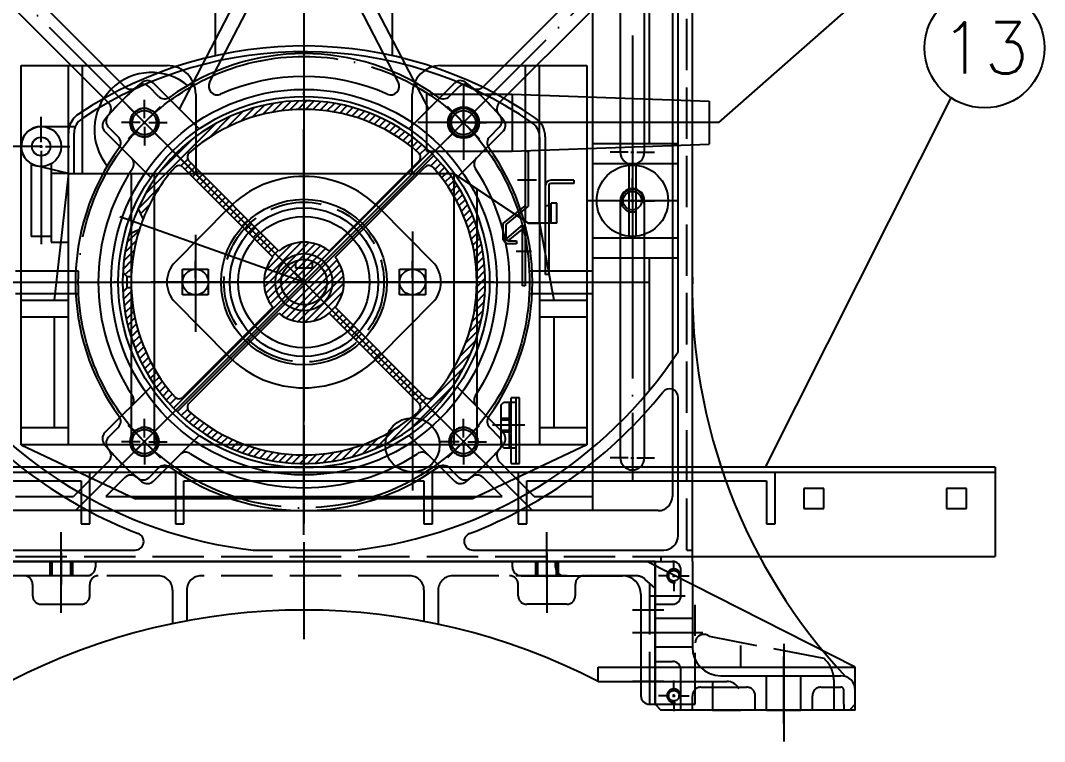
# Model space of a CAD drawing. Extents: x 66 to 2307, y 60 to 1695.
# Drawn here: x 288.7 to 647.2, y 434.4 to 686.8 of the extents above; entities that cross this region are included whole.
import ezdxf
from ezdxf.enums import TextEntityAlignment as Align

# ---------------------------------------------------------------- set-up
doc = ezdxf.new("R2010")
doc.units = 0
doc.header["$LTSCALE"] = 6
doc.header["$MEASUREMENT"] = 0
for name, pattern in [('CENTER', [22, 20, -1, 0, -1]), ('DASHED', [4, 3, -1]), ('HATCH', [200000, 200000, 0]), ('THIN', [200000, 200000, 0])]:
    doc.linetypes.add(name, pattern=pattern)
doc.layers.get('0').update_dxf_attribs({"linetype": 'CONTINUOUS'})
for name, color, linetype in [('B-COVER', 7, 'CONTINUOUS'), ('BALLBOM', 2, 'CONTINUOUS'), ('CO', 1, 'CONTINUOUS'), ('COV-FIT', 2, 'CONTINUOUS'), ('D-CRASH', 84, 'CONTINUOUS'), ('DOOR', 2, 'CONTINUOUS'), ('L-FOOT', 140, 'CONTINUOUS'), ('M-PLAN', 1, 'CONTINUOUS'), ('MOTOR', 7, 'CONTINUOUS'), ('POINTER', 7, 'CONTINUOUS'), ('R-FOOT', 140, 'CONTINUOUS'), ('ROLLCOVE', 3, 'CONTINUOUS'), ('ROLLER', 210, 'CONTINUOUS'), ('SCRNUT', 81, 'CONTINUOUS'), ('SIDEFOOT', 5, 'CONTINUOUS'), ('SOCKET', 4, 'CONTINUOUS'), ('STOPPICE', 5, 'CONTINUOUS'), ('STOPSCRW', 4, 'CONTINUOUS'), ('TABLET', 212, 'CONTINUOUS'), ('TEXT', 4, 'CONTINUOUS'), ('U-CRASH', 124, 'CONTINUOUS')]:
    doc.layers.add(name, color=color, linetype=linetype)
doc.styles.add('CHINA', font='romans.shx', dxfattribs={"bigfont": 'chineset.shx'})

# ---------------------------------------------------------------- blocks, each defined once
blk = doc.blocks.new('*X1')
at = {"color": 0, "linetype": 'HATCH'}
for p, q in [((-88.79, 494.58), (-84.93, 498.43)), ((-85.41, 495.3), (-81.83, 498.88)), ((-82.26, 495.8), (-78.9, 499.16)), ((-79.29, 496.12), (-76.12, 499.29)), ((-76.48, 496.28), (-73.45, 499.31)), ((-73.79, 496.31), (-70.88, 499.22)), ((-71.22, 496.23), (-68.42, 499.04)), ((-68.75, 496.05), (-66.04, 498.77)), ((-66.37, 495.78), (-63.73, 498.42)), ((-101.34, 489.97), (-95.68, 495.64)), ((-96.57, 492.1), (-91.78, 496.88)), ((-92.47, 493.55), (-88.23, 497.79)), ((-64.07, 495.43), (-61.5, 498)), ((-61.84, 495), (-59.34, 497.51)), ((-59.69, 494.51), (-57.24, 496.96)), ((-57.6, 493.94), (-55.19, 496.35)), ((-55.57, 493.32), (-53.21, 495.68)), ((-53.6, 492.64), (-51.27, 494.97)), ((-129.78, 466.84), (-105.4, 491.22)), ((-107.58, 486.39), (-100.09, 493.88)), ((-51.69, 491.9), (-49.39, 494.2)), ((-49.83, 491.11), (-47.56, 493.38)), ((-48.01, 490.27), (-45.77, 492.51)), ((-46.25, 489.38), (-44.03, 491.6)), ((-44.54, 488.45), (-42.34, 490.64)), ((-42.87, 487.46), (-40.69, 489.64)), ((-41.24, 486.44), (-39.08, 488.6)), ((-124.6, 474.67), (-113.23, 486.04)), ((-39.66, 485.37), (-37.51, 487.52)), ((-38.12, 484.25), (-35.98, 486.39)), ((-36.63, 483.1), (-34.49, 485.23)), ((-120.06, 391.71), (-30.27, 481.5)), ((-35.17, 481.9), (-33.05, 484.03)), ((-33.83, 480.59), (-31.64, 482.78)), ((-118.74, 390.38), (-28.94, 480.18)), ((-117.46, 476.51), (-115.07, 478.9)), ((-116, 475.32), (-113.88, 477.44)), ((-29.95, 476.52), (-27.65, 478.82)), ((-28.53, 475.29), (-26.4, 477.41)), ((-114.67, 473.99), (-112.55, 476.11)), ((-113.35, 472.67), (-111.23, 474.79)), ((-112.02, 471.34), (-109.9, 473.46)), ((-27.32, 473.84), (-25.19, 475.97)), ((-26.16, 472.35), (-24.02, 474.49)), ((-110.7, 470.02), (-108.58, 472.14)), ((-109.37, 468.69), (-107.25, 470.81)), ((-25.03, 470.82), (-22.88, 472.97)), ((-23.96, 469.25), (-21.79, 471.41)), ((-22.92, 467.64), (-20.74, 469.81)), ((-132.36, 461.61), (-124.95, 469.02)), ((-108.04, 467.36), (-105.92, 469.48)), ((-106.72, 466.04), (-104.6, 468.16)), ((-105.39, 464.71), (-103.27, 466.83)), ((-21.93, 465.97), (-19.74, 468.17)), ((-20.98, 464.27), (-18.77, 466.48)), ((-131.51, 459.81), (-128.53, 462.78)), ((-104.07, 463.39), (-101.95, 465.51)), ((-102.74, 462.06), (-100.62, 464.18)), ((-101.42, 460.73), (-99.29, 462.86)), ((-20.09, 462.51), (-17.85, 464.75)), ((-19.24, 460.71), (-16.98, 462.97)), ((-100.09, 459.41), (-97.97, 461.53)), ((-98.76, 458.08), (-96.64, 460.2)), ((-18.44, 458.86), (-16.15, 461.15)), ((-17.69, 456.96), (-15.37, 459.28)), ((-97.44, 456.76), (-95.32, 458.88)), ((-96.11, 455.43), (-93.99, 457.55)), ((-94.79, 454.11), (-92.67, 456.23)), ((-17, 455), (-14.64, 457.35)), ((-16.36, 452.98), (-13.96, 455.38)), ((-136.35, 449.67), (-132.11, 453.91)), ((-93.46, 452.78), (-91.34, 454.9)), ((-92.13, 451.45), (-90.01, 453.57)), ((-90.81, 450.13), (-88.69, 452.25)), ((-15.79, 450.9), (-13.34, 453.35)), ((-136.99, 446.37), (-133.14, 450.23)), ((-89.48, 448.8), (-87.36, 450.92)), ((-88.35, 436.68), (-75.24, 449.79)), ((-88.27, 434.1), (-72.66, 449.71)), ((-88.16, 447.48), (-86.04, 449.6)), ((-87.82, 431.9), (-70.46, 449.26)), ((-87.76, 439.92), (-78.48, 449.2)), ((-87.1, 429.97), (-68.53, 448.54)), ((-86.83, 446.15), (-84.71, 448.27)), ((-15.28, 448.76), (-12.78, 451.26)), ((-14.84, 446.55), (-12.28, 449.1)), ((-137.44, 443.27), (-133.86, 446.85)), ((-86.16, 428.26), (-66.82, 447.6)), ((-85.51, 444.82), (-83.38, 446.95)), ((-14.47, 444.27), (-11.85, 446.89)), ((-14.18, 441.9), (-11.49, 444.6)), ((-137.71, 440.34), (-134.36, 443.7)), ((-82.24, 424.23), (-62.79, 443.68)), ((-80.56, 423.26), (-61.82, 442)), ((-13.99, 439.45), (-11.2, 442.23)), ((-136.97, 438.44), (-134.68, 440.73)), ((-134.94, 437.82), (-134.84, 437.92)), ((-78.67, 422.49), (-61.05, 440.11)), ((-76.53, 421.98), (-60.54, 437.97)), ((-13.89, 436.89), (-11, 439.78)), ((-74.04, 421.82), (-60.38, 435.48)), ((-14.03, 431.44), (-10.89, 434.59)), ((-13.9, 434.23), (-10.89, 437.24)), ((-137.78, 432.32), (-136.29, 433.82)), ((-137.6, 429.86), (-134.79, 432.66)), ((-70.97, 422.24), (-60.8, 432.41)), ((-14.32, 428.51), (-11, 431.82)), ((-137.33, 427.48), (-134.61, 430.19)), ((-136.98, 425.17), (-134.34, 427.81)), ((-65.82, 424.74), (-63.3, 427.26)), ((-14.78, 425.39), (-11.25, 428.92)), ((-136.56, 422.94), (-133.99, 425.51)), ((-136.07, 420.78), (-133.56, 423.28)), ((-64.29, 423.61), (-62.17, 425.73)), ((-62.97, 422.29), (-60.85, 424.41)), ((-61.64, 420.96), (-59.52, 423.08)), ((-15.46, 422.06), (-11.66, 425.86)), ((-135.52, 418.68), (-133.07, 421.13)), ((-60.32, 419.63), (-58.19, 421.76)), ((-58.99, 418.31), (-56.87, 420.43)), ((-16.42, 418.45), (-12.27, 422.6)), ((-134.91, 416.63), (-132.5, 419.04)), ((-134.24, 414.65), (-131.88, 417.01)), ((-57.66, 416.98), (-55.54, 419.1)), ((-56.34, 415.66), (-54.22, 417.78)), ((-55.01, 414.33), (-52.89, 416.45)), ((-17.78, 414.44), (-13.12, 419.1)), ((-133.53, 412.71), (-131.2, 415.04)), ((-132.76, 410.83), (-130.46, 413.13)), ((-53.69, 413), (-51.56, 415.13)), ((-52.36, 411.68), (-50.24, 413.8)), ((-51.03, 410.35), (-48.91, 412.47)), ((-19.75, 409.82), (-14.29, 415.28)), ((-131.94, 409), (-129.67, 411.27)), ((-131.07, 407.21), (-128.83, 409.45)), ((-49.71, 409.03), (-47.59, 411.15)), ((-48.38, 407.7), (-46.26, 409.82)), ((-22.92, 403.99), (-15.93, 410.98)), ((-130.16, 405.47), (-127.94, 407.69)), ((-129.2, 403.78), (-127.01, 405.98)), ((-47.06, 406.38), (-44.94, 408.5)), ((-45.73, 405.05), (-43.61, 407.17)), ((-44.46, 379.81), (-18.37, 405.9)), ((-44.41, 403.72), (-42.28, 405.85)), ((-128.2, 402.13), (-126.02, 404.31)), ((-127.16, 400.52), (-125, 402.68)), ((-43.08, 402.4), (-40.96, 404.52)), ((-41.75, 401.07), (-39.63, 403.19)), ((-40.43, 399.75), (-38.31, 401.87)), ((-126.08, 398.95), (-123.93, 401.1)), ((-124.95, 397.42), (-122.81, 399.56)), ((-123.79, 395.93), (-121.66, 398.07)), ((-39.1, 398.42), (-36.98, 400.54)), ((-37.78, 397.09), (-35.65, 399.22)), ((-37.47, 384.15), (-22.71, 398.91)), ((-122.59, 394.49), (-120.46, 396.61)), ((-121.34, 393.08), (-119.15, 395.27)), ((-36.45, 395.77), (-34.33, 397.89)), ((-35.12, 394.44), (-33, 396.56)), ((-33.84, 393.07), (-31.63, 395.28)), ((-117.38, 389.09), (-115.08, 391.39)), ((-115.97, 387.84), (-113.85, 389.97)), ((-114.53, 386.63), (-112.4, 388.76)), ((-113.05, 385.46), (-110.91, 387.6)), ((-111.53, 384.32), (-109.38, 386.47)), ((-109.97, 383.23), (-107.81, 385.4)), ((-108.37, 382.18), (-106.2, 384.36)), ((-49.54, 377.38), (-42.55, 384.36)), ((-106.73, 381.18), (-104.53, 383.37)), ((-105.04, 380.21), (-102.83, 382.42)), ((-103.31, 379.29), (-101.07, 381.53)), ((-101.53, 378.42), (-99.27, 380.68)), ((-53.84, 375.73), (-48.38, 381.19)), ((-99.71, 377.59), (-97.42, 379.88)), ((-97.84, 376.81), (-95.52, 379.13)), ((-95.91, 376.08), (-93.56, 378.44)), ((-93.94, 375.4), (-91.54, 377.8)), ((-91.91, 374.78), (-89.46, 377.23)), ((-89.82, 374.22), (-87.32, 376.72)), ((-64.42, 373.1), (-60.62, 376.9)), ((-61.16, 373.71), (-57.01, 377.86)), ((-57.66, 374.56), (-53, 379.22)), ((-87.66, 373.72), (-85.11, 376.28)), ((-85.45, 373.29), (-82.83, 375.91)), ((-83.16, 372.93), (-80.46, 375.62)), ((-80.79, 372.64), (-78.01, 375.43)), ((-78.34, 372.44), (-75.45, 375.33)), ((-75.8, 372.33), (-72.79, 375.34)), ((-73.15, 372.33), (-70, 375.48)), ((-70.38, 372.44), (-67.07, 375.76)), ((-67.48, 372.69), (-63.95, 376.22))]:
    blk.add_line(p, q, dxfattribs=at)

msp = doc.modelspace()

# ---------------------------------------------------------------- linework, layer by layer
at = {"layer": 'B-COVER', "linetype": 'CENTER'}
for p, q in [((387.92, 635.19), (387.92, 555.19)), ((349.92, 611.72), (349.92, 577.85)), ((425.92, 612.91), (425.92, 522.19)), ((336.92, 595.19), (362.92, 595.19)), ((338.07, 595.19), (438.01, 595.19))]:
    msp.add_line(p, q, dxfattribs=at)
at = {"layer": 'B-COVER'}
for p, q in [((342.81, 602.23), (361.63, 621.23)), ((414.2, 621.23), (433.02, 602.23)), ((345.42, 590.69), (345.42, 599.69)), ((345.42, 599.69), (354.42, 599.69)), ((354.42, 599.69), (354.42, 590.69)), ((421.42, 590.69), (421.42, 599.69)), ((421.42, 599.69), (430.42, 599.69)), ((430.42, 599.69), (430.42, 590.69)), ((361.63, 569.16), (342.81, 588.15)), ((354.42, 590.69), (345.42, 590.69)), ((433.02, 588.15), (414.2, 569.16)), ((430.42, 590.69), (421.42, 590.69))]:
    msp.add_line(p, q, dxfattribs=at)
at = {"layer": 'B-COVER', "linetype": 'DASHED'}
msp.add_circle((387.92, 595.19), 28, dxfattribs=at)
at = {"layer": 'B-COVER'}
for centre, radius in [((387.92, 595.19), 26), ((387.92, 595.19), 23), ((425.92, 538.19), 9.5)]:
    msp.add_circle(centre, radius, dxfattribs=at)
for centre, radius, start, end in [((387.92, 595.19), 37, 44.7222, 135.2778), ((349.92, 595.19), 10, 135.2778, 224.7222), ((425.92, 595.19), 10, 315.2778, 44.7222), ((387.92, 595.19), 37, 224.7222, 315.2778)]:
    msp.add_arc(centre, radius, start, end, dxfattribs=at)
at = {"layer": 'BALLBOM', "color": 2, "linetype": 'CONTINUOUS'}
for p, q in [((533.21, 651.05), (610.46, 719.18)), ((549.52, 530.39), (614.54, 659.72))]:
    msp.add_line(p, q, dxfattribs=at)
msp.add_circle((626.21, 677.18), 21, dxfattribs=at)
at = {"layer": 'CO', "linetype": 'CONTINUOUS'}
for p, q in [((472.42, 628.87), (472.42, 597.87)), ((473.62, 628.87), (473.62, 597.87)), ((482.42, 630.87), (474.42, 630.87)), ((482.42, 629.67), (474.42, 629.67)), ((482.42, 630.87), (482.42, 629.67)), ((473.62, 615.87), (472.42, 615.87)), ((473.62, 597.87), (472.42, 597.87))]:
    msp.add_line(p, q, dxfattribs=at)
for radius in [2, 0.8]:
    msp.add_arc((474.42, 628.87), radius, 90, 180, dxfattribs=at)
at = {"layer": 'COV-FIT', "linetype": 'CENTER'}
for p, q in [((295.92, 644.19), (295.92, 652.69)), ((294.42, 642.69), (285.92, 642.69)), ((295.42, 642.69), (296.42, 642.69)), ((295.92, 642.19), (295.92, 643.19)), ((297.42, 642.69), (305.92, 642.69)), ((295.92, 641.19), (295.92, 608.51))]:
    msp.add_line(p, q, dxfattribs=at)
at = {"layer": 'COV-FIT', "linetype": 'CONTINUOUS'}
for p, q in [((292.42, 636.63), (292.42, 611.19)), ((299.42, 636.63), (299.42, 611.19)), ((299.42, 611.19), (292.42, 611.19))]:
    msp.add_line(p, q, dxfattribs=at)
for radius in [7, 3.25]:
    msp.add_circle((295.92, 642.69), radius, dxfattribs=at)
at = {"layer": 'D-CRASH'}
for p, q in [((463.77, 614.64), (458.68, 610.36)), ((463.59, 613.18), (459.32, 609.6)), ((464.42, 593.87), (464.42, 614.87)), ((465.42, 613.87), (465.42, 593.87)), ((458.68, 610.36), (459.32, 609.6)), ((467.57, 605.87), (462.2, 605.87)), ((465.42, 593.87), (464.42, 593.87))]:
    msp.add_line(p, q, dxfattribs=at)
for centre, radius, start in [((463.92, 612.8), 0.5, 360), ((464.42, 613.87), 1, 0)]:
    msp.add_arc(centre, radius, start, 130, dxfattribs=at)
at = {"layer": 'DOOR', "linetype": 'DASHED'}
for p, q in [((521.92, 501.39), (521.92, 841.56)), ((523.92, 477.39), (510.92, 477.39)), ((523.92, 477.39), (510.92, 477.39)), ((523.92, 467.39), (510.92, 467.39)), ((523.92, 467.39), (510.92, 467.39)), ((549.92, 445.39), (549.92, 457.39)), ((561.92, 445.39), (561.92, 457.39)), ((526.92, 453.39), (542.92, 453.39)), ((568.92, 453.39), (575.92, 453.39)), ((576.92, 447.39), (576.92, 452.39)), ((523.92, 445.39), (523.92, 450.39)), ((545.92, 445.39), (545.92, 450.39)), ((565.92, 445.39), (565.92, 450.39)), ((576.92, 447.39), (576.92, 445.39)), ((576.92, 445.39), (576.92, 445.39))]:
    msp.add_line(p, q, dxfattribs=at)
at = {"layer": 'DOOR'}
for p, q in [((523.92, 497.39), (523.92, 842.56)), ((518.92, 570.84), (518.92, 813.95)), ((508.92, 643.69), (508.92, 710.69)), ((488.92, 643.69), (518.92, 643.69)), ((488.92, 643.69), (488.92, 636.69)), ((488.92, 636.69), (488.92, 610.69)), ((488.92, 636.69), (518.92, 636.69)), ((488.92, 610.69), (518.92, 610.69)), ((488.92, 610.69), (488.92, 603.69)), ((488.92, 603.69), (518.92, 603.69)), ((508.92, 557.33), (508.92, 603.69)), ((518.92, 506.39), (518.92, 554.84)), ((261.92, 501.39), (328.82, 501.39)), ((370.09, 501.39), (405.74, 501.39)), ((447.01, 501.39), (513.92, 501.39)), ((521.92, 501.39), (523.92, 501.39)), ((258.92, 497.39), (516.92, 497.39)), ((510.92, 497.39), (510.92, 447.39)), ((523.92, 497.39), (523.92, 467.39)), ((519.92, 485.39), (519.92, 494.39)), ((519.92, 445.39), (519.92, 459.39)), ((533.92, 457.39), (575.92, 457.39)), ((510.92, 447.39), (512.92, 445.39)), ((578.92, 445.39), (512.92, 445.39)), ((580.92, 447.39), (578.92, 445.39))]:
    msp.add_line(p, q, dxfattribs=at)
at = {"layer": 'DOOR', "linetype": 'CENTER'}
for p, q in [((502.92, 625.19), (502.92, 631.44)), ((502.92, 623.19), (502.92, 624.19)), ((501.42, 623.69), (495.17, 623.69)), ((502.42, 623.69), (503.42, 623.69)), ((502.92, 622.19), (502.92, 615.94)), ((504.42, 623.69), (510.67, 623.69)), ((517.42, 493.89), (517.42, 497.77)), ((515.92, 492.39), (512.04, 492.39)), ((516.92, 492.39), (517.92, 492.39)), ((517.42, 491.89), (517.42, 492.89)), ((518.92, 492.39), (522.8, 492.39)), ((517.42, 490.89), (517.42, 487.01)), ((527.56, 472.39), (507.85, 472.39)), ((555.92, 440.68), (555.92, 464.1)), ((517.42, 451.89), (517.42, 455.77)), ((515.92, 450.39), (512.04, 450.39)), ((516.92, 450.39), (517.92, 450.39)), ((517.42, 449.89), (517.42, 450.89)), ((517.42, 448.89), (517.42, 445.01)), ((518.92, 450.39), (522.8, 450.39))]:
    msp.add_line(p, q, dxfattribs=at)
at = {"layer": 'DOOR', "linetype": 'CONTINUOUS'}
for p, q in [((510.92, 482.39), (516.92, 482.39)), ((510.92, 462.39), (516.92, 462.39)), ((580.92, 447.39), (580.92, 452.39))]:
    msp.add_line(p, q, dxfattribs=at)
msp.add_circle((502.92, 623.69), 3.25, dxfattribs=at)
at = {"layer": 'DOOR', "linetype": 'DASHED'}
for centre in [(517.42, 492.39), (517.42, 450.39)]:
    msp.add_circle(centre, 1.85, dxfattribs=at)
at = {"layer": 'DOOR', "linetype": 'THIN'}
msp.add_arc((502.92, 623.69), 3.95, 345, 285, dxfattribs=at)
at = {"layer": 'DOOR'}
for centre, radius, start, end in [((722.77, 593.02), 198.9, 178.8696, 223.0991), ((387.92, 657.38), 157.01, 213.4516, 263.481), ((387.92, 657.38), 157.01, 276.519, 326.5484), ((387.92, 657.38), 161.01, 218.6983, 248.8815), ((387.92, 657.38), 161.01, 291.1185, 321.3017), ((515.92, 554.84), 3, 0, 141.3017), ((328.82, 504.39), 3, 270, 68.8815), ((447.01, 504.39), 3, 111.1185, 270), ((513.92, 506.39), 5, 270, 0), ((516.92, 494.39), 3, 360, 90), ((533.92, 467.39), 10, 180, 270)]:
    msp.add_arc(centre, radius, start, end, dxfattribs=at)
at = {"layer": 'DOOR', "linetype": 'DASHED'}
for centre, radius, start, end in [((517.42, 492.39), 2.38, 345, 285), ((517.42, 450.39), 2.38, 345, 285), ((526.92, 450.39), 3, 90, 180), ((542.92, 450.39), 3, 0, 90), ((568.92, 450.39), 3, 90, 180), ((575.92, 452.39), 1, 0, 90)]:
    msp.add_arc(centre, radius, start, end, dxfattribs=at)
at = {"layer": 'DOOR', "linetype": 'CONTINUOUS'}
for centre, radius, start, end in [((516.92, 485.39), 3, 270, 360), ((516.92, 459.39), 3, 360, 90), ((575.92, 452.39), 5, 0, 90)]:
    msp.add_arc(centre, radius, start, end, dxfattribs=at)
at = {"layer": 'L-FOOT', "linetype": 'CENTER'}
msp.add_line((302.92, 500.39), (302.92, 489.39), dxfattribs=at)
at = {"layer": 'L-FOOT'}
for p, q in [((264.92, 497.39), (314.92, 497.39)), ((314.92, 497.39), (314.92, 495.39)), ((311.92, 492.39), (276.42, 492.39))]:
    msp.add_line(p, q, dxfattribs=at)
at = {"layer": 'L-FOOT', "linetype": 'DASHED'}
for p, q in [((298.97, 497.39), (298.97, 492.39)), ((299.67, 497.39), (299.67, 492.39)), ((306.17, 497.39), (306.17, 492.39)), ((306.87, 497.39), (306.87, 492.39))]:
    msp.add_line(p, q, dxfattribs=at)
at = {"layer": 'L-FOOT'}
msp.add_arc((311.92, 495.39), 3, 270, 0, dxfattribs=at)
at = {"layer": 'M-PLAN', "linetype": 'CENTER'}
for p, q in [((387.92, 753.55), (387.92, 546.47)), ((383.67, 599.43), (286.92, 696.19)), ((387.92, 595.19), (488.92, 696.19)), ((502.92, 681.5), (502.92, 525.99)), ((501.42, 640.69), (495.17, 640.69)), ((502.42, 640.69), (503.42, 640.69)), ((504.42, 640.69), (510.67, 640.69)), ((501.42, 623.69), (495.17, 623.69)), ((502.42, 623.69), (503.42, 623.69)), ((504.42, 623.69), (510.67, 623.69)), ((267.19, 595.19), (508.61, 595.19)), ((387.92, 595.19), (307.92, 515.19)), ((387.92, 595.19), (467.92, 515.19)), ((387.92, 506.67), (387.92, 589.19)), ((387.92, 535.62), (387.92, 510.67)), ((501.42, 533.69), (495.17, 533.69)), ((502.42, 533.69), (503.42, 533.69)), ((504.42, 533.69), (510.67, 533.69))]:
    msp.add_line(p, q, dxfattribs=at)
at = {"layer": 'M-PLAN'}
for p, q in [((488.92, 746.19), (488.92, 664.46)), ((516.92, 741.19), (516.92, 520.19)), ((498.67, 730.69), (498.67, 640.69)), ((507.17, 640.69), (507.17, 730.69)), ((325.17, 663.59), (286.92, 701.85)), ((488.92, 701.85), (450.66, 663.59)), ((286.92, 690.53), (319.51, 657.94)), ((456.32, 657.94), (488.92, 690.53)), ((335.21, 664.87), (351.23, 648.85)), ((424.6, 648.85), (440.62, 664.87)), ((488.92, 664.46), (488.92, 515.19)), ((334.26, 631.88), (318.24, 647.89)), ((457.59, 647.89), (441.57, 631.88)), ((498.67, 623.69), (498.67, 533.69)), ((507.17, 533.69), (507.17, 623.69)), ((318.24, 542.49), (334.26, 558.51)), ((441.57, 558.51), (457.59, 542.49)), ((335.21, 525.52), (351.23, 541.53)), ((424.6, 541.53), (440.62, 525.52)), ((319.51, 532.45), (307.26, 520.19)), ((468.57, 520.19), (456.32, 532.45)), ((325.17, 526.79), (318.57, 520.19)), ((457.26, 520.19), (450.66, 526.79)), ((286.92, 520.19), (307.26, 520.19)), ((318.57, 520.19), (457.26, 520.19)), ((468.57, 520.19), (488.92, 520.19)), ((313.57, 515.19), (263.92, 515.19)), ((313.57, 515.19), (462.26, 515.19)), ((511.92, 515.19), (462.26, 515.19))]:
    msp.add_line(p, q, dxfattribs=at)
at = {"layer": 'M-PLAN', "linetype": 'CONTINUOUS'}
for p, q in [((344.35, 655.73), (385.1, 734.19)), ((390.73, 734.19), (431.48, 655.73)), ((354.87, 665.14), (383.48, 720.22)), ((392.35, 720.22), (420.96, 665.14)), ((286.92, 599.19), (309.02, 599.19)), ((466.81, 599.19), (488.92, 599.19)), ((286.92, 591.19), (309.02, 591.19)), ((466.81, 591.19), (488.92, 591.19))]:
    msp.add_line(p, q, dxfattribs=at)
at = {"layer": 'M-PLAN', "linetype": 'CONTINUOUS', "const_width": 0.8}
msp.add_lwpolyline([(387.92, 590.19), (387.92, 595.19), (384.38, 598.73)], dxfattribs=at)
at = {"layer": 'M-PLAN', "linetype": 'CENTER'}
msp.add_circle((387.92, 595.19), 79, dxfattribs=at)
at = {"layer": 'M-PLAN'}
for centre, radius in [((387.92, 595.19), 65), ((332.05, 651.05), 5), ((443.78, 651.05), 5), ((332.05, 539.33), 5), ((443.78, 539.33), 5)]:
    msp.add_circle(centre, radius, dxfattribs=at)
for centre, radius, start, end in [((387.92, 595.19), 90, 320.9378, 320.9378), ((387.92, 595.19), 72, 66.1028, 113.8972), ((387.92, 595.19), 90, 129.0622, 140.9378), ((327.29, 665.72), 3, 225, 310.6833), ((333.09, 662.74), 3, 45, 129.0622), ((442.74, 662.74), 3, 50.9378, 135), ((387.92, 595.19), 90, 49.3167, 50.9378), ((448.54, 665.72), 3, 229.3167, 315), ((387.92, 595.19), 90, 39.0622, 49.3167), ((317.39, 655.82), 3, 319.3167, 45), ((458.44, 655.82), 3, 135, 220.6833), ((320.36, 650.02), 3, 140.9378, 225), ((455.47, 650.02), 3, 315, 39.0622), ((325.35, 636.55), 3, 326.537, 45), ((450.48, 636.55), 3, 135, 213.463), ((502.92, 640.69), 4.25, 180, 0), ((387.92, 595.19), 72, 146.537, 213.463), ((387.92, 595.19), 72, 326.537, 33.463), ((502.92, 623.69), 4.25, 0, 180), ((325.35, 553.84), 3, 315, 33.463), ((450.48, 553.84), 3, 146.537, 225), ((320.36, 540.37), 3, 135, 219.0622), ((320.36, 540.37), 3, 135, 219.0622), ((455.47, 540.37), 3, 320.9378, 45), ((387.92, 595.19), 90, 219.0622, 220.6833), ((387.92, 595.19), 90, 219.0622, 229.3167), ((387.92, 595.19), 90, 310.6833, 320.9378), ((317.39, 534.57), 3, 315, 40.6833), ((317.39, 534.57), 3, 315, 40.6833), ((346.56, 532.62), 3, 56.537, 135), ((387.92, 595.19), 72, 236.537, 303.463), ((429.27, 532.62), 3, 45, 123.463), ((458.44, 534.57), 3, 139.3167, 225), ((502.92, 533.69), 4.25, 180, 0), ((327.29, 524.67), 3, 49.3167, 135), ((448.54, 524.67), 3, 45, 130.6833), ((387.92, 595.19), 90, 229.3167, 230.9378), ((333.09, 527.64), 3, 230.9378, 315), ((442.74, 527.64), 3, 225, 309.0622), ((387.92, 595.19), 90, 309.0622, 310.6833), ((511.92, 520.19), 5, 270, 360)]:
    msp.add_arc(centre, radius, start, end, dxfattribs=at)
at = {"layer": 'M-PLAN', "linetype": 'CONTINUOUS'}
for centre, start, end in [((357.53, 663.76), 152.5534, 293.8972), ((418.3, 663.76), 246.1028, 27.4466)]:
    msp.add_arc(centre, 3, start, end, dxfattribs=at)
at = {"layer": 'MOTOR', "linetype": 'CENTER'}
for p, q in [((387.92, 677.19), (387.92, 513.19)), ((319.2, 663.91), (387.92, 595.19)), ((330.99, 652.11), (326.4, 656.71)), ((333.11, 652.11), (337.71, 656.71)), ((442.72, 652.11), (438.12, 656.71)), ((444.84, 652.11), (449.43, 656.71)), ((330.99, 649.99), (326.4, 645.4)), ((332.41, 650.7), (331.7, 651.41)), ((332.41, 651.41), (331.7, 650.7)), ((333.11, 649.99), (337.71, 645.4)), ((442.72, 649.99), (438.12, 645.4)), ((443.42, 650.7), (444.13, 651.41)), ((444.13, 650.7), (443.42, 651.41)), ((444.84, 649.99), (449.43, 645.4)), ((305.92, 595.19), (469.92, 595.19)), ((387.92, 595.19), (435.26, 547.84)), ((330.99, 540.39), (326.4, 544.99)), ((333.11, 540.39), (337.71, 544.99)), ((442.72, 540.39), (438.12, 544.99)), ((444.84, 540.39), (449.43, 544.99)), ((330.99, 538.27), (326.4, 533.67)), ((332.41, 539.68), (331.7, 538.98)), ((331.7, 539.68), (332.41, 538.98)), ((333.11, 538.27), (337.71, 533.67)), ((442.72, 538.27), (438.12, 533.67)), ((443.42, 539.68), (444.13, 538.98)), ((443.42, 538.98), (444.13, 539.68)), ((444.84, 538.27), (449.43, 533.67))]:
    msp.add_line(p, q, dxfattribs=at)
at = {"layer": 'MOTOR', "linetype": 'CONTINUOUS'}
for p, q in [((337.02, 660.23), (333.67, 663.58)), ((438.81, 660.23), (442.16, 663.58)), ((319.53, 649.44), (322.88, 646.09)), ((452.95, 646.09), (456.31, 649.44)), ((384.92, 602.61), (384.92, 600.19)), ((390.92, 600.19), (390.92, 602.61)), ((384.92, 600.19), (390.92, 600.19)), ((319.53, 540.94), (322.88, 544.3)), ((456.31, 540.94), (452.95, 544.3)), ((333.67, 526.8), (337.02, 530.16)), ((438.81, 530.16), (442.16, 526.8))]:
    msp.add_line(p, q, dxfattribs=at)
for centre, radius in [((387.92, 595.19), 67.5), ((332.05, 651.05), 4.25), ((443.78, 651.05), 4.25), ((387.92, 595.19), 10), ((387.92, 595.19), 8), ((332.05, 539.33), 4.25), ((443.78, 539.33), 4.25)]:
    msp.add_circle(centre, radius, dxfattribs=at)
at = {"layer": 'MOTOR'}
for start, end in [(54.0111, 125.9889), (144.0111, 215.9889), (324.0111, 35.9889), (234.0111, 305.9889)]:
    msp.add_arc((387.92, 595.19), 80, start, end, dxfattribs=at)
at = {"layer": 'MOTOR', "linetype": 'CONTINUOUS'}
for centre, radius, start, end in [((334.53, 648.58), 20, 49.5919, 220.4081), ((387.92, 595.19), 90, 130.385, 139.615), ((331.55, 661.46), 3, 45, 130.385), ((444.28, 661.46), 3, 49.615, 135), ((387.92, 595.19), 90, 40.385, 49.615), ((339.14, 662.35), 3, 225, 305.9889), ((436.69, 662.35), 3, 234.0111, 315), ((321.65, 651.56), 3, 139.615, 225), ((454.18, 651.56), 3, 315, 40.385), ((320.76, 643.96), 3, 324.0111, 45), ((455.07, 643.96), 3, 135, 215.9889), ((320.76, 546.42), 3, 315, 35.9889), ((455.07, 546.42), 3, 144.0111, 225), ((321.65, 538.82), 3, 135, 220.385), ((454.18, 538.82), 3, 319.615, 45), ((387.92, 595.19), 90, 220.385, 229.615), ((387.92, 595.19), 90, 310.385, 319.615), ((339.14, 528.03), 3, 54.0111, 135), ((436.69, 528.03), 3, 45, 125.9889), ((331.55, 528.92), 3, 229.615, 315), ((444.28, 528.92), 3, 225, 310.385)]:
    msp.add_arc(centre, radius, start, end, dxfattribs=at)
at = {"layer": 'MOTOR', "linetype": 'THIN'}
for centre, start, end in [((332.05, 651.05), 75, 15), ((443.78, 651.05), 345, 285), ((332.05, 539.33), 165, 105), ((443.78, 539.33), 255, 195)]:
    msp.add_arc(centre, 5, start, end, dxfattribs=at)
at = {"layer": 'POINTER', "linetype": 'CENTER'}
for p, q in [((443.78, 664.05), (443.78, 638.05)), ((533.25, 651.05), (427.78, 651.05))]:
    msp.add_line(p, q, dxfattribs=at)
at = {"layer": 'POINTER'}
for p, q in [((430.78, 661.05), (460.78, 661.05)), ((430.78, 661.05), (430.78, 641.05)), ((460.78, 661.05), (529.78, 658.55)), ((460.78, 661.05), (460.78, 641.05)), ((529.78, 658.55), (529.78, 643.55)), ((460.78, 641.05), (529.78, 643.55)), ((430.78, 641.05), (460.78, 641.05))]:
    msp.add_line(p, q, dxfattribs=at)
msp.add_circle((443.78, 651.05), 5.5, dxfattribs=at)
at = {"layer": 'R-FOOT', "linetype": 'CENTER'}
for p, q in [((472.92, 500.39), (472.92, 489.39)), ((513.92, 480.39), (502.92, 480.39)), ((513.92, 472.39), (502.92, 472.39)), ((513.92, 455.39), (502.92, 455.39))]:
    msp.add_line(p, q, dxfattribs=at)
at = {"layer": 'R-FOOT'}
for p, q in [((510.92, 497.39), (460.92, 497.39)), ((460.92, 495.39), (460.92, 497.39)), ((475.99, 495.39), (475.99, 497.39)), ((510.92, 447.39), (510.92, 497.39)), ((463.92, 492.39), (499.42, 492.39)), ((505.92, 485.89), (505.92, 450.39)), ((508.92, 447.39), (510.92, 447.39))]:
    msp.add_line(p, q, dxfattribs=at)
at = {"layer": 'R-FOOT', "linetype": 'DASHED'}
for p, q in [((468.97, 497.39), (468.97, 492.39)), ((469.67, 497.39), (469.67, 492.39)), ((476.17, 497.39), (476.17, 492.39)), ((476.87, 497.39), (476.87, 492.39))]:
    msp.add_line(p, q, dxfattribs=at)
at = {"layer": 'R-FOOT'}
for centre, radius, start, end in [((463.92, 495.39), 3, 180, 270), ((478.99, 495.39), 3, 180, 270), ((499.42, 485.89), 6.5, 0, 90), ((508.92, 450.39), 3, 180, 270)]:
    msp.add_arc(centre, radius, start, end, dxfattribs=at)
at = {"layer": 'ROLLCOVE', "linetype": 'CONTINUOUS'}
for p, q in [((288.92, 538.19), (288.92, 671.05)), ((288.92, 671.05), (340.05, 671.05)), ((305.42, 633.19), (305.42, 671.05)), ((305.42, 671.05), (305.42, 671.05)), ((305.42, 671.05), (310.42, 671.05)), ((305.42, 671.05), (310.42, 671.05)), ((310.42, 671.05), (310.42, 671.05)), ((310.42, 633.19), (310.42, 671.05)), ((435.78, 671.05), (486.92, 671.05)), ((465.42, 671.05), (465.42, 616.54)), ((465.42, 671.05), (470.42, 671.05)), ((470.42, 615.87), (470.42, 671.05)), ((486.92, 671.05), (486.92, 538.19)), ((350.05, 661.05), (350.05, 633.19)), ((425.78, 633.19), (425.78, 661.05)), ((299.42, 633.19), (299.42, 609.19)), ((305.42, 633.19), (299.42, 633.19)), ((305.42, 633.19), (300.42, 588.87)), ((305.42, 538.19), (305.42, 633.19)), ((305.42, 633.19), (440.42, 633.19)), ((327.42, 633.19), (327.42, 538.19)), ((335.42, 633.19), (335.42, 538.19)), ((440.42, 633.19), (440.42, 538.19)), ((466.42, 615.87), (440.42, 633.19)), ((448.42, 627.86), (448.42, 538.19)), ((466.42, 615.87), (470.42, 615.87)), ((470.42, 615.87), (470.42, 538.19)), ((470.42, 615.87), (475.42, 588.87)), ((299.42, 609.19), (305.42, 609.19)), ((288.92, 588.87), (305.42, 588.87)), ((470.42, 588.87), (486.92, 588.87)), ((305.42, 582.87), (288.92, 582.87)), ((300.42, 582.87), (300.42, 544.19)), ((486.92, 582.87), (470.42, 582.87)), ((475.42, 582.87), (475.42, 544.19)), ((305.42, 544.19), (288.92, 544.19)), ((486.92, 544.19), (470.42, 544.19)), ((288.92, 538.19), (328.92, 519.33)), ((486.92, 538.19), (288.92, 538.19)), ((486.92, 538.19), (446.92, 519.33)), ((446.92, 519.33), (328.92, 519.33))]:
    msp.add_line(p, q, dxfattribs=at)
at = {"layer": 'ROLLCOVE', "linetype": 'CENTER'}
for p, q in [((332.05, 652.55), (332.05, 659.05)), ((443.78, 652.55), (443.78, 659.05)), ((330.55, 651.05), (324.05, 651.05)), ((331.55, 651.05), (332.55, 651.05)), ((332.05, 650.55), (332.05, 651.55)), ((332.05, 649.55), (332.05, 643.05)), ((333.55, 651.05), (340.05, 651.05)), ((442.28, 651.05), (435.78, 651.05)), ((443.28, 651.05), (444.28, 651.05)), ((443.78, 650.55), (443.78, 651.55)), ((443.78, 649.55), (443.78, 643.05)), ((445.28, 651.05), (451.78, 651.05)), ((387.92, 627.19), (387.92, 563.19)), ((349.92, 596.69), (349.92, 602.69)), ((425.92, 596.69), (425.92, 602.69)), ((348.42, 595.19), (342.42, 595.19)), ((349.42, 595.19), (350.42, 595.19)), ((349.92, 594.69), (349.92, 595.69)), ((351.42, 595.19), (357.42, 595.19)), ((355.92, 595.19), (419.92, 595.19)), ((424.42, 595.19), (418.42, 595.19)), ((425.42, 595.19), (426.42, 595.19)), ((425.92, 594.69), (425.92, 595.69)), ((427.42, 595.19), (433.42, 595.19)), ((349.92, 593.69), (349.92, 587.69)), ((425.92, 593.69), (425.92, 587.69)), ((332.05, 540.83), (332.05, 547.33)), ((443.78, 540.83), (443.78, 547.33)), ((330.55, 539.33), (324.05, 539.33)), ((331.55, 539.33), (332.55, 539.33)), ((332.05, 538.83), (332.05, 539.83)), ((332.05, 537.83), (332.05, 531.33)), ((333.55, 539.33), (340.05, 539.33)), ((442.28, 539.33), (435.78, 539.33)), ((443.28, 539.33), (444.28, 539.33)), ((443.78, 538.83), (443.78, 539.83)), ((443.78, 537.83), (443.78, 531.33)), ((445.28, 539.33), (451.78, 539.33))]:
    msp.add_line(p, q, dxfattribs=at)
at = {"layer": 'ROLLCOVE', "linetype": 'CONTINUOUS'}
for centre, radius in [((332.05, 651.05), 5), ((443.78, 651.05), 5), ((387.92, 595.19), 29), ((349.92, 595.19), 4.5), ((425.92, 595.19), 4.5)]:
    msp.add_circle(centre, radius, dxfattribs=at)
for centre, radius, start, end in [((340.05, 661.05), 10, 0, 90), ((435.78, 661.05), 10, 90, 180), ((332.05, 539.33), 5, 193.2017, 346.779), ((443.78, 539.33), 5, 193.2017, 346.779)]:
    msp.add_arc(centre, radius, start, end, dxfattribs=at)
at = {"layer": 'ROLLER', "linetype": 'CENTER'}
for p, q in [((387.92, 528.69), (387.92, 661.69)), ((387.92, 595.19), (323.47, 618.08)), ((454.42, 595.19), (321.42, 595.19))]:
    msp.add_line(p, q, dxfattribs=at)
at = {"layer": 'ROLLER', "linetype": 'CONTINUOUS'}
for p, q in [((345.56, 635.42), (377.01, 603.97)), ((379.13, 606.09), (347.68, 637.54)), ((428.15, 637.54), (396.7, 606.09)), ((398.82, 603.97), (430.27, 635.42)), ((325.95, 597.19), (327.45, 597.19)), ((327.45, 593.19), (325.95, 593.19)), ((377.01, 586.41), (345.56, 554.96)), ((430.27, 554.96), (398.82, 586.41)), ((347.68, 552.84), (379.13, 584.29)), ((396.7, 584.29), (428.15, 552.84))]:
    msp.add_line(p, q, dxfattribs=at)
at = {"layer": 'ROLLER'}
for p, q in [((331.64, 617.39), (329.91, 621.03)), ((330.29, 613.63), (326.65, 611.89)), ((325.95, 597.19), (324.51, 598.63)), ((325.95, 597.19), (325.95, 593.19)), ((325.95, 593.19), (324.51, 591.75))]:
    msp.add_line(p, q, dxfattribs=at)
at = {"layer": 'ROLLER', "linetype": 'CONTINUOUS', "flags": 128}
for points in [[(328.81, 618.39), (328.8, 618.37), (328.79, 618.35), (328.78, 618.33), (328.78, 618.31), (328.77, 618.29), (328.76, 618.28), (328.75, 618.26), (328.74, 618.24), (328.73, 618.2), (328.71, 618.16), (328.7, 618.12), (328.68, 618.08), (328.67, 618.04), (328.65, 618), (328.64, 617.96), (328.62, 617.92), (328.61, 617.88), (328.59, 617.84), (328.58, 617.8), (328.56, 617.76), (328.55, 617.72), (328.53, 617.68), (328.52, 617.64), (328.5, 617.6), (328.49, 617.56), (328.47, 617.52), (328.44, 617.44), (328.41, 617.36), (328.38, 617.28), (328.35, 617.2), (328.32, 617.12), (328.29, 617.04), (328.26, 616.96), (328.23, 616.88), (328.21, 616.8), (328.18, 616.72), (328.15, 616.64), (328.12, 616.56), (328.09, 616.48), (328.06, 616.4), (328.03, 616.32), (328.01, 616.24), (327.98, 616.16), (327.95, 616.08), (327.92, 616), (327.89, 615.92), (327.87, 615.84), (327.84, 615.76), (327.81, 615.68), (327.78, 615.6), (327.76, 615.52), (327.74, 615.48), (327.73, 615.44), (327.72, 615.39), (327.7, 615.35), (327.69, 615.31), (327.67, 615.27), (327.66, 615.23), (327.65, 615.19), (327.63, 615.15), (327.62, 615.11), (327.61, 615.07), (327.59, 615.03), (327.58, 614.99), (327.57, 614.95), (327.55, 614.91), (327.54, 614.87), (327.53, 614.83), (327.51, 614.79), (327.49, 614.71), (327.46, 614.63)], [(331.64, 617.39), (331.63, 617.37), (331.62, 617.35), (331.61, 617.33), (331.61, 617.31), (331.59, 617.27), (331.57, 617.23), (331.56, 617.2), (331.54, 617.16), (331.53, 617.12), (331.51, 617.08), (331.5, 617.04), (331.48, 617), (331.47, 616.96), (331.45, 616.92), (331.44, 616.88), (331.42, 616.84), (331.41, 616.8), (331.39, 616.76), (331.37, 616.72), (331.36, 616.68), (331.34, 616.64), (331.33, 616.6), (331.31, 616.56), (331.3, 616.52), (331.27, 616.44), (331.24, 616.36), (331.21, 616.28), (331.18, 616.2), (331.15, 616.12), (331.12, 616.04), (331.09, 615.96), (331.06, 615.88), (331.03, 615.8), (331.01, 615.72), (330.98, 615.64), (330.95, 615.56), (330.92, 615.48), (330.89, 615.4), (330.86, 615.32), (330.83, 615.24), (330.81, 615.16), (330.78, 615.08), (330.75, 615), (330.72, 614.92), (330.69, 614.84), (330.67, 614.76), (330.64, 614.68), (330.61, 614.6), (330.58, 614.52), (330.57, 614.48), (330.56, 614.43), (330.54, 614.39), (330.53, 614.35), (330.52, 614.31), (330.5, 614.27), (330.49, 614.23), (330.48, 614.19), (330.46, 614.15), (330.45, 614.11), (330.44, 614.07), (330.42, 614.03), (330.41, 613.99), (330.4, 613.95), (330.38, 613.91), (330.37, 613.87), (330.36, 613.83), (330.34, 613.79), (330.33, 613.75), (330.32, 613.71), (330.31, 613.67), (330.29, 613.63)]]:
    msp.add_lwpolyline(points, dxfattribs=at)
at = {"layer": 'ROLLER', "linetype": 'CONTINUOUS'}
for centre, radius, start, end in [((387.92, 595.19), 63.5, 181.8049, 158.5683), ((387.92, 595.19), 60.5, 48.43, 131.57), ((349.1, 638.96), 2, 131.57, 225), ((426.73, 638.96), 2, 315, 48.43), ((387.92, 595.19), 60.5, 138.43, 158.4711), ((344.15, 634.01), 2, 45, 138.43), ((431.68, 634.01), 2, 41.57, 135), ((387.92, 595.19), 60.5, 318.43, 41.57), ((387.92, 595.19), 63.5, 162.1781, 178.1951), ((387.92, 595.19), 60.5, 162.2599, 178.1056), ((387.92, 595.19), 14, 51.1506, 128.8494), ((387.92, 595.19), 14, 141.1506, 218.8494), ((387.92, 595.19), 14, 321.1506, 38.8494), ((387.92, 595.19), 63.5, 178.1951, 181.8049), ((387.92, 595.19), 60.5, 178.1056, 181.8944), ((387.92, 595.19), 60.5, 181.8944, 221.57), ((387.92, 595.19), 14, 231.1506, 308.8494), ((344.15, 556.37), 2, 221.57, 315), ((349.1, 551.43), 2, 135, 228.43), ((426.73, 551.43), 2, 311.57, 45), ((431.68, 556.37), 2, 225, 318.43), ((387.92, 595.19), 60.5, 228.43, 311.57)]:
    msp.add_arc(centre, radius, start, end, dxfattribs=at)
at = {"layer": 'SCRNUT', "linetype": 'CONTINUOUS'}
for p, q in [((456.92, 552.19), (457.92, 553.19)), ((456.92, 538.19), (456.92, 552.19)), ((457.92, 553.19), (462.22, 553.19)), ((462.22, 537.19), (462.22, 553.19)), ((456.92, 538.19), (457.92, 537.19)), ((457.92, 537.19), (462.22, 537.19))]:
    msp.add_line(p, q, dxfattribs=at)
at = {"layer": 'SCRNUT', "linetype": 'DASHED'}
for p, q in [((459.92, 537.19), (459.92, 553.19)), ((456.92, 547.57), (460.05, 547.57)), ((456.92, 547.04), (460.05, 547.04)), ((456.92, 543.34), (460.05, 543.34)), ((456.92, 542.81), (460.05, 542.81))]:
    msp.add_line(p, q, dxfattribs=at)
at = {"layer": 'SCRNUT', "linetype": 'CENTER'}
msp.add_line((453.92, 545.19), (465.29, 545.19), dxfattribs=at)
at = {"layer": 'SIDEFOOT', "linetype": 'CENTER'}
for p, q in [((387.92, 504.11), (387.92, 470.17)), ((302.92, 479.39), (302.92, 500.39)), ((472.92, 500.39), (472.92, 479.39)), ((555.92, 468.54), (555.92, 434.36))]:
    msp.add_line(p, q, dxfattribs=at)
at = {"layer": 'SIDEFOOT'}
for p, q in [((507.92, 497.39), (267.92, 497.39)), ((580.92, 460.39), (507.92, 497.39)), ((540.92, 460.39), (540.92, 468.01)), ((490.92, 460.39), (540.92, 460.39)), ((540.92, 460.39), (580.92, 460.39)), ((549.92, 460.39), (561.92, 460.39)), ((580.92, 445.39), (580.92, 460.39)), ((490.92, 455.39), (530.92, 455.39)), ((530.92, 455.39), (535.92, 455.39)), ((530.92, 455.39), (530.92, 445.39)), ((580.92, 445.39), (530.92, 445.39)), ((530.92, 445.39), (540.92, 445.39)), ((540.92, 445.39), (530.92, 445.39)), ((549.92, 445.39), (561.92, 445.39))]:
    msp.add_line(p, q, dxfattribs=at)
at = {"layer": 'SIDEFOOT', "linetype": 'DASHED'}
for p, q in [((336.89, 492.39), (271.72, 492.39)), ((424.94, 492.39), (351.89, 492.39)), ((504.11, 492.39), (439.94, 492.39)), ((504.11, 492.39), (500.92, 492.39)), ((292.92, 489.39), (292.92, 485.39)), ((312.92, 485.39), (312.92, 489.39)), ((462.92, 485.39), (462.92, 489.39)), ((482.92, 489.39), (482.92, 485.39)), ((510.92, 488.03), (507.43, 491.13)), ((508.92, 489.81), (508.92, 447.39)), ((341.89, 487.39), (341.89, 475.63)), ((346.89, 487.39), (346.89, 476.61)), ((429.94, 487.39), (429.94, 476.43)), ((434.94, 487.39), (434.94, 475.42)), ((508.92, 485.39), (521.4, 485.39)), ((510.92, 485.39), (510.92, 447.39)), ((295.92, 482.39), (309.92, 482.39)), ((479.92, 482.39), (465.92, 482.39)), ((524.92, 447.39), (524.92, 482.25)), ((570.05, 463.37), (529.91, 471.11)), ((573.4, 455.91), (573.4, 445.39)), ((508.92, 447.39), (524.92, 447.39))]:
    msp.add_line(p, q, dxfattribs=at)
at = {"layer": 'SIDEFOOT', "linetype": 'THIN'}
msp.add_line((490.92, 455.39), (490.92, 460.39), dxfattribs=at)
at = {"layer": 'SIDEFOOT', "linetype": 'DASHED'}
for centre, radius, start, end in [((289.92, 489.39), 3, 0, 90), ((315.92, 489.39), 3, 90, 180), ((336.89, 487.39), 5, 0, 90), ((351.89, 487.39), 5, 90, 180), ((424.94, 487.39), 5, 0, 90), ((439.94, 487.39), 5, 90, 180), ((459.92, 489.39), 3, 0, 90), ((485.92, 489.39), 3, 90, 180), ((504.11, 487.39), 5, 48.3178, 90), ((295.92, 485.39), 3, 180, 270), ((309.92, 485.39), 3, 270, 0), ((465.92, 485.39), 3, 180, 270), ((479.92, 485.39), 3, 270, 0), ((527.92, 468.87), 3, 48.3178, 180), ((563.4, 455.91), 10, 0, 48.3178)]:
    msp.add_arc(centre, radius, start, end, dxfattribs=at)
at = {"layer": 'SIDEFOOT'}
for centre, radius, start, end in [((387.92, 255.71), 224.68, 62.7142, 117.2858), ((535.92, 450.39), 5, 28.2054, 90)]:
    msp.add_arc(centre, radius, start, end, dxfattribs=at)
at = {"layer": 'SOCKET', "linetype": 'CENTER'}
for p, q in [((387.92, 716.08), (387.92, 623.15)), ((295.92, 644.15), (295.92, 653.02)), ((295.67, 642.69), (287.72, 642.69)), ((295.42, 642.69), (296.42, 642.69)), ((295.92, 642.19), (295.92, 643.19)), ((297.42, 642.69), (305.36, 642.69)), ((295.92, 641.19), (295.92, 634.21))]:
    msp.add_line(p, q, dxfattribs=at)
at = {"layer": 'SOCKET', "linetype": 'CONTINUOUS'}
for p, q in [((356.92, 674.46), (356.92, 708.37)), ((418.92, 674.46), (418.92, 708.37)), ((295.92, 649.69), (307.87, 649.69)), ((470.42, 646.04), (470.42, 615.87)), ((472.42, 646.04), (472.42, 615.87)), ((305.42, 633.19), (294.27, 635.89)), ((305.42, 633.19), (440.42, 633.19)), ((474.42, 621.87), (472.42, 621.87)), ((474.42, 615.87), (474.42, 622.87)), ((476.42, 622.87), (474.42, 622.87)), ((476.42, 615.87), (476.42, 622.87)), ((472.42, 615.87), (466.42, 615.87)), ((470.42, 615.87), (470.42, 615.87)), ((476.42, 615.87), (472.42, 615.87))]:
    msp.add_line(p, q, dxfattribs=at)
at = {"layer": 'SOCKET', "linetype": 'DASHED'}
msp.add_line((305.42, 633.19), (305.42, 647.39), dxfattribs=at)
at = {"layer": 'SOCKET'}
for p, q in [((307.42, 633.19), (307.42, 647.39)), ((440.42, 633.19), (466.42, 615.87))]:
    msp.add_line(p, q, dxfattribs=at)
at = {"layer": 'SOCKET', "linetype": 'CONTINUOUS'}
msp.add_circle((295.92, 642.69), 3.25, dxfattribs=at)
at = {"layer": 'SOCKET'}
for centre, radius, start, end in [((387.92, 535.19), 142.68, 55.3889, 123.5836), ((387.92, 535.19), 140.68, 55.3889, 123.5836), ((313.42, 647.39), 8, 123.5836, 163.2786), ((464.42, 646.04), 8, 0, 55.3889), ((313.42, 647.39), 6, 123.5836, 180), ((464.42, 646.04), 6, 0, 55.3889)]:
    msp.add_arc(centre, radius, start, end, dxfattribs=at)
at = {"layer": 'SOCKET', "linetype": 'CONTINUOUS'}
msp.add_arc((295.92, 642.69), 7, 90, 256.4011, dxfattribs=at)
at = {"layer": 'SOCKET', "linetype": 'DASHED'}
msp.add_arc((313.42, 647.39), 8, 163.2786, 180, dxfattribs=at)
at = {"layer": 'STOPPICE', "linetype": 'CONTINUOUS'}
for p, q in [((460.42, 531.69), (460.42, 554.69)), ((463.42, 554.69), (460.42, 554.69)), ((462.22, 531.69), (462.22, 554.69)), ((463.42, 531.69), (463.42, 554.69)), ((460.42, 531.69), (463.42, 531.69))]:
    msp.add_line(p, q, dxfattribs=at)
at = {"layer": 'STOPSCRW', "linetype": 'CENTER'}
for p, q in [((502.92, 639.19), (502.92, 608.19)), ((518.42, 623.69), (487.42, 623.69))]:
    msp.add_line(p, q, dxfattribs=at)
at = {"layer": 'STOPSCRW', "linetype": 'CONTINUOUS'}
for p, q in [((501.67, 636.13), (501.67, 611.25)), ((504.17, 636.13), (504.17, 611.25))]:
    msp.add_line(p, q, dxfattribs=at)
at = {"layer": 'STOPSCRW'}
msp.add_circle((502.92, 623.69), 12.5, dxfattribs=at)
at = {"layer": 'TABLET'}
for p, q in [((629.92, 530.39), (145.92, 530.39)), ((629.92, 528.59), (145.92, 528.59)), ((312.91, 510.59), (312.91, 528.59)), ((342.91, 528.59), (342.91, 510.59)), ((432.91, 510.59), (432.91, 528.59)), ((462.91, 528.59), (462.91, 510.59)), ((552.91, 510.59), (552.91, 528.59)), ((629.92, 530.39), (629.92, 499.19)), ((225.91, 525.59), (309.91, 525.59)), ((309.91, 525.59), (309.91, 510.59)), ((345.91, 525.59), (429.91, 525.59)), ((345.91, 510.59), (345.91, 525.59)), ((429.91, 525.59), (429.91, 510.59)), ((465.91, 525.59), (549.91, 525.59)), ((465.91, 510.59), (465.91, 525.59)), ((549.91, 525.59), (549.91, 510.59)), ((562.92, 522.89), (562.92, 515.89)), ((569.92, 522.89), (562.92, 522.89)), ((569.92, 515.89), (569.92, 522.89)), ((619.92, 522.89), (612.92, 522.89)), ((612.92, 522.89), (612.92, 515.89)), ((619.92, 515.89), (619.92, 522.89)), ((562.92, 515.89), (569.92, 515.89)), ((612.92, 515.89), (619.92, 515.89)), ((309.91, 510.59), (312.91, 510.59)), ((342.91, 510.59), (345.91, 510.59)), ((429.91, 510.59), (432.91, 510.59)), ((462.91, 510.59), (465.91, 510.59)), ((549.91, 510.59), (552.91, 510.59)), ((512.91, 499.19), (629.92, 499.19)), ((262.91, 497.39), (512.91, 497.39))]:
    msp.add_line(p, q, dxfattribs=at)
at = {"layer": 'TABLET', "linetype": 'CENTER'}
for p, q in [((302.91, 491.53), (302.91, 507.66)), ((472.92, 491.53), (472.92, 507.66))]:
    msp.add_line(p, q, dxfattribs=at)
at = {"layer": 'TABLET', "linetype": 'DASHED'}
msp.add_line((262.91, 499.19), (512.91, 499.19), dxfattribs=at)
at = {"layer": 'TABLET', "linetype": 'CONTINUOUS'}
msp.add_line((512.91, 499.19), (512.91, 497.39), dxfattribs=at)
at = {"layer": 'TEXT', "linetype": 'CENTER'}
for p, q in [((295.92, 644.19), (295.92, 652.69)), ((294.42, 642.69), (285.92, 642.69)), ((295.42, 642.69), (296.42, 642.69)), ((295.92, 642.19), (295.92, 643.19)), ((297.42, 642.69), (305.92, 642.69)), ((295.92, 641.19), (295.92, 632.69))]:
    msp.add_line(p, q, dxfattribs=at)
at = {"layer": 'U-CRASH', "linetype": 'CONTINUOUS'}
for p, q in [((465.42, 640.87), (465.42, 621.94)), ((466.42, 640.87), (466.42, 621.62))]:
    msp.add_line(p, q, dxfattribs=at)
at = {"layer": 'U-CRASH'}
for p, q in [((466.42, 640.87), (465.42, 640.87)), ((457.68, 615.68), (465.42, 621.94)), ((458.68, 615.36), (466.42, 621.62)), ((457.68, 610), (457.68, 615.68)), ((458.68, 610.36), (458.68, 615.36)), ((457.68, 610), (458.86, 608.6)), ((458.68, 610.36), (459.32, 609.6)), ((459.32, 609.6), (462.32, 609.6)), ((462.32, 609.6), (462.32, 608.6)), ((462.32, 608.6), (458.86, 608.6))]:
    msp.add_line(p, q, dxfattribs=at)
at = {"layer": 'U-CRASH', "linetype": 'CENTER'}
msp.add_line((469.32, 630.87), (462.69, 630.87), dxfattribs=at)

# ---------------------------------------------------------------- block references
at = {"layer": 'ROLLER', "linetype": 'HATCH'}
msp.add_blockref('*X1', (462.29, 159.37), dxfattribs=at)

# ---------------------------------------------------------------- texts
at = {"layer": 'BALLBOM', "color": 2, "linetype": 'CONTINUOUS', "style": 'CHINA'}
msp.add_text('13', height=18, dxfattribs=at).set_placement((626.21, 677.18), align=Align.MIDDLE)

doc.saveas('drawing.dxf')
